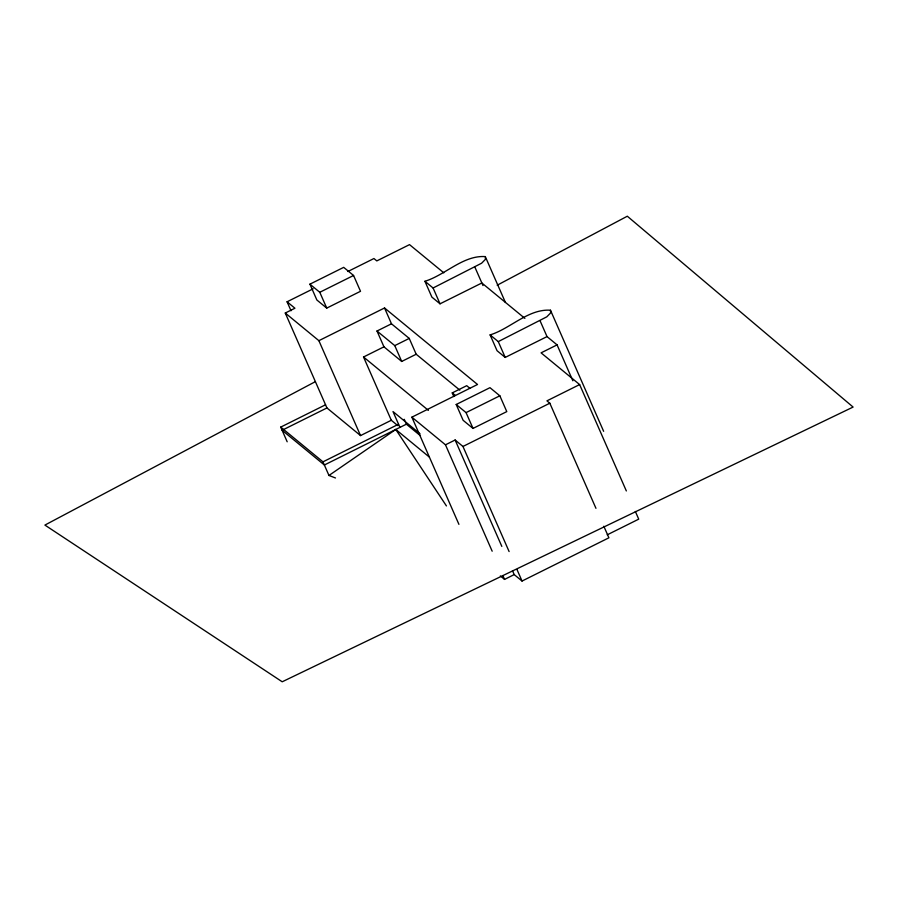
<?xml version="1.0" encoding="UTF-8"?>
<svg xmlns="http://www.w3.org/2000/svg" width="898" height="898" viewBox="0 0 898 898"><rect width="100%" height="100%" fill="white"/><g stroke="black" fill="none" stroke-linecap="round" stroke-linejoin="round"><path stroke-width="1.35" d="M325.547 404.785L280.726 427.1L322.977 461.841L328.96 475.469L395.771 429.457L429.3 457.037M424.922 281.276L433.083 287.989L481.609 263.215L485.448 259.32L485.302 256.603C463.177 255.066 445.206 275.08 424.922 281.276L431.871 297.103L440.031 303.816L481.844 282.993L524.881 318.386M490.106 334.898L498.267 341.61L546.792 316.837L550.62 312.942L550.474 310.225C528.361 308.676 510.378 328.69 490.106 334.898L497.054 350.714L505.215 357.426L547.028 336.604L557.074 344.877L572.845 380.786M315.041 381.818L44.9 525.083L282.208 681.784L853.1 407.063L627.309 216.216L497.189 285.216M309.922 284.172L343.698 267.357L353.565 275.473L360.513 291.289L326.737 308.104L316.859 299.988L309.922 284.172L319.789 292.288L326.737 308.104M291.019 310.753L287.079 301.784L313.133 288.808M347.874 271.51L373.938 258.534L376.812 260.903L409.522 244.626L443.803 272.824M319.789 292.288L353.565 275.473M397.78 425.607L391.304 420.275L360.536 435.586L326.939 407.95L285.272 313.032L294.926 308.227L287.079 301.784M285.272 313.032L318.88 340.679L384.535 307.98L477.534 384.479L411.868 417.177L458.923 524.353M416.189 354.239L401.709 361.445L383.951 346.83L377.003 331.014L391.483 323.808L409.241 338.411L416.189 354.239L459.821 390.125M391.304 420.275L363.533 357L383.951 346.83M377.003 331.014L394.772 345.618L409.241 338.411M283.364 429.637L326.939 407.95M453.838 396.546L452.244 392.897L466.713 385.691L469.845 388.262M557.074 344.877L541.079 352.847L579.637 384.569L626.344 490.948M322.977 461.841L398.555 424.215M420.432 435.743L406.379 424.182L324.369 465.007L282.118 430.254M456.195 404.493L489.971 387.678L499.838 395.794L506.786 411.61L473.01 428.425L463.132 420.309L456.195 404.493L466.062 412.609L473.01 428.425M466.062 412.609L499.838 395.794M411.868 417.177L445.475 444.813L455.129 440.009L462.964 446.463L509.11 551.563M579.637 384.569L546.938 400.845L549.823 403.213L595.958 508.324M462.964 446.463L549.823 403.213M500.354 575.944L504.553 579.401L514.206 574.597L522.041 581.04L608.9 537.801L603.838 526.262M607.228 534.826L638.725 519.145L635.346 511.456M328.96 475.469L335.482 477.972M452.244 392.897L455.376 395.479M363.533 357L428.402 410.364M420.04 433.801L392.998 411.565L399.947 427.381M395.771 429.457L446.429 505.933M550.474 310.225L603.636 431.309M540.08 320.788L547.028 336.604M485.302 256.603L505.439 302.491M474.907 267.177L482.978 285.553M498.267 341.61L505.215 357.426M433.083 287.989L440.031 303.816M516.979 569.512L522.041 581.04M455.129 440.009L501.825 546.399M512.511 570.746L514.206 574.597M445.475 444.813L492.171 551.204M502.869 575.551L504.553 579.401M384.535 307.98L391.483 323.808M394.772 345.618L401.709 361.445M404.246 419.31L406.379 424.182M318.88 340.679L360.536 435.586M280.726 427.1L287.18 441.782"/></g></svg>
